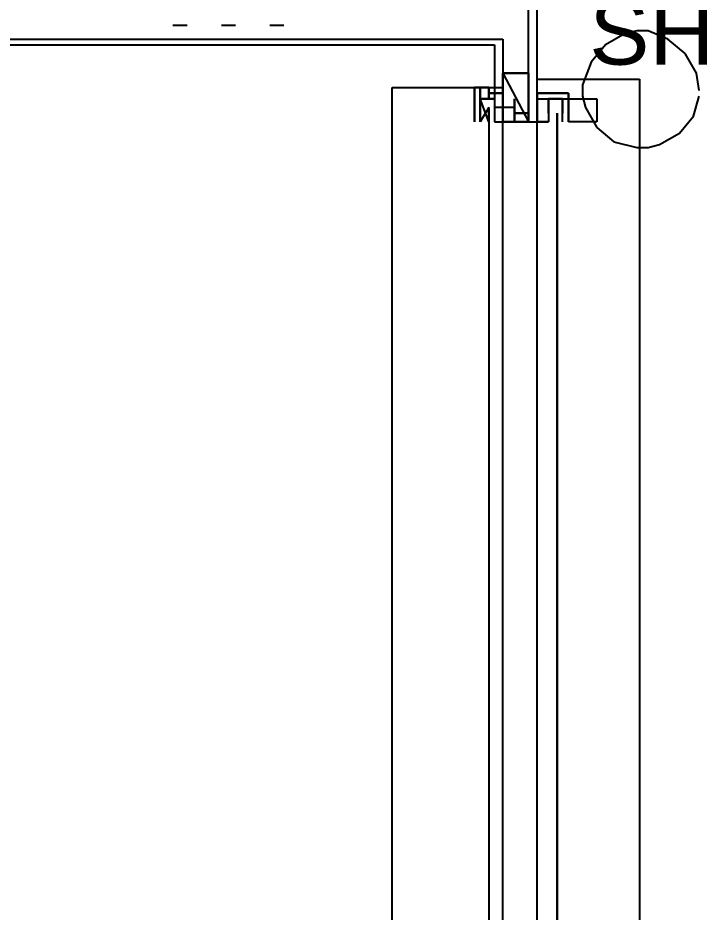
# Model space of a CAD drawing. Header units: millimetres. Extents: x 5 to 415, y 48 to 251.
# Drawn here: x 364.66 to 368.93, y 112.15 to 117.7 of the extents above; entities that cross this region are included whole.
import ezdxf

# ---------------------------------------------------------------- set-up
doc = ezdxf.new("R2010")
doc.units = ezdxf.units.MM
doc.layers.add('P', color=7, linetype='Continuous')
doc.layers.add('T', color=7, linetype='Continuous')

msp = doc.modelspace()

# ---------------------------------------------------------------- linework, layer by layer
at = {"layer": 'P'}
for points in [[(367.824, 117.352), (367.824, 117.987)], [(367.824, 117.052), (367.824, 117.987)], [(367.877, 117.052), (367.877, 117.987)], [(365.619, 117.651), (365.707, 117.651)], [(365.919, 117.651), (366.007, 117.651)], [(366.219, 117.651), (366.307, 117.651)], [(368.423, 117.598), (368.3, 117.528)], [(368.494, 117.616), (368.423, 117.598)], [(368.565, 117.616), (368.494, 117.616)], [(368.688, 117.563), (368.565, 117.616)], [(305.506, 117.563), (367.665, 117.563)], [(305.506, 117.563), (367.665, 117.563)], [(305.506, 117.528), (367.612, 117.528)], [(365.619, 117.563), (365.707, 117.563)], [(365.919, 117.563), (366.007, 117.563)], [(366.219, 117.563), (366.307, 117.563)], [(367.612, 117.528), (367.612, 117.052)], [(367.665, 117.563), (367.665, 117.052)], [(367.665, 117.563), (367.665, 117.352)], [(368.3, 117.528), (368.212, 117.422)], [(368.794, 117.475), (368.688, 117.563)], [(368.864, 117.352), (368.794, 117.475)], [(368.212, 117.422), (368.159, 117.281)], [(367.665, 117.052), (367.665, 117.352)], [(367.665, 117.352), (367.824, 117.352)], [(367.665, 117.352), (367.824, 117.052)], [(367.665, 117.052), (367.665, 117.352)], [(367.665, 117.352), (367.824, 117.352)], [(367.665, 117.352), (367.665, 117.052)], [(367.824, 117.352), (367.665, 117.352)], [(367.824, 117.352), (367.824, 117.052)], [(367.824, 117.352), (367.824, 117.052)], [(367.824, 117.052), (367.824, 117.352)], [(368.882, 117.246), (368.864, 117.352)], [(367.877, 109.732), (367.877, 117.316)], [(367.877, 117.316), (368.512, 117.316)], [(368.512, 117.316), (368.512, 109.732)], [(366.977, 111.178), (366.977, 117.263)], [(366.977, 117.263), (367.665, 117.263)], [(367.489, 117.052), (367.489, 117.263)], [(367.489, 117.263), (367.489, 117.052)], [(367.577, 117.263), (367.489, 117.263)], [(367.489, 117.263), (367.577, 117.263)], [(367.489, 117.263), (367.489, 117.052)], [(367.489, 117.263), (367.489, 117.052)], [(367.524, 117.14), (367.524, 117.263)], [(367.524, 117.263), (367.524, 117.14)], [(367.577, 117.263), (367.577, 117.193)], [(367.577, 117.193), (367.577, 117.263)], [(368.159, 117.281), (368.159, 117.21)], [(367.612, 117.193), (367.524, 117.193)], [(367.524, 117.193), (367.612, 117.193)], [(367.524, 117.052), (367.524, 117.193)], [(367.524, 117.193), (367.524, 117.052)], [(367.577, 117.052), (367.524, 117.193)], [(367.577, 117.228), (367.665, 117.228)], [(367.665, 117.228), (367.577, 117.228)], [(367.577, 117.228), (367.665, 117.228)], [(367.665, 117.228), (367.577, 117.228)], [(367.665, 117.105), (367.665, 117.228)], [(367.665, 117.228), (367.665, 117.105)], [(367.736, 117.052), (367.736, 117.193)], [(367.736, 117.193), (367.736, 117.052)], [(367.877, 117.052), (367.877, 117.228)], [(367.877, 117.228), (368.071, 117.228)], [(368.071, 117.228), (367.877, 117.228)], [(367.877, 117.228), (367.877, 117.052)], [(367.877, 117.193), (367.877, 117.052)], [(367.877, 117.052), (367.877, 117.193)], [(367.877, 117.052), (367.877, 117.193)], [(367.877, 117.193), (368.071, 117.193)], [(367.947, 117.105), (367.947, 117.193)], [(368.035, 117.193), (367.947, 117.193)], [(367.947, 117.193), (367.947, 117.052)], [(368.035, 117.193), (368.035, 117.105)], [(368.035, 117.052), (368.035, 117.193)], [(368.071, 117.228), (368.071, 117.052)], [(368.071, 117.052), (368.071, 117.228)], [(368.071, 117.193), (368.247, 117.193)], [(368.071, 117.193), (368.071, 117.052)], [(368.071, 117.052), (368.071, 117.193)], [(368.071, 117.193), (368.071, 117.052)], [(368.159, 117.21), (368.177, 117.14)], [(368.247, 117.193), (368.247, 117.052)], [(368.847, 117.087), (368.882, 117.21)], [(367.577, 117.14), (367.524, 117.052)], [(367.577, 117.052), (367.577, 117.14)], [(367.577, 117.14), (367.577, 117.052)], [(367.577, 117.14), (367.577, 117.052)], [(367.612, 117.14), (367.612, 117.052)], [(367.7, 117.14), (367.612, 117.14)], [(367.736, 117.14), (367.665, 117.14)], [(368.177, 117.14), (368.247, 117.016)], [(367.577, 117.105), (367.577, 109.996)], [(367.665, 109.996), (367.665, 117.105)], [(367.824, 117.105), (367.736, 117.105)], [(367.736, 117.105), (367.824, 117.105)], [(368, 109.943), (368, 117.105)], [(368, 117.105), (368, 109.943)], [(368.759, 116.981), (368.847, 117.087)], [(367.612, 117.052), (367.877, 117.052)], [(367.824, 117.052), (367.665, 117.052)], [(367.824, 117.052), (367.665, 117.052)], [(367.824, 117.052), (367.736, 117.052)], [(367.736, 117.052), (367.824, 117.052)], [(367.947, 117.052), (367.877, 117.052)], [(367.877, 117.052), (367.947, 117.052)], [(367.947, 117.052), (367.877, 117.052)], [(368.247, 117.052), (368.071, 117.052)], [(368.247, 117.016), (368.353, 116.928)], [(368.635, 116.911), (368.759, 116.981)], [(368.353, 116.928), (368.494, 116.893)], [(368.565, 116.893), (368.635, 116.911)], [(368.494, 116.893), (368.565, 116.893)]]:
    msp.add_lwpolyline(points, dxfattribs=at)

# ---------------------------------------------------------------- texts
at = {"layer": 'T', "insert": (368.2, 117.4), "char_height": 0.4, "attachment_point": 7}
msp.add_mtext('{\\fArial|b0|i0|c0|p18;SH}', dxfattribs=at)

doc.saveas('drawing.dxf')
